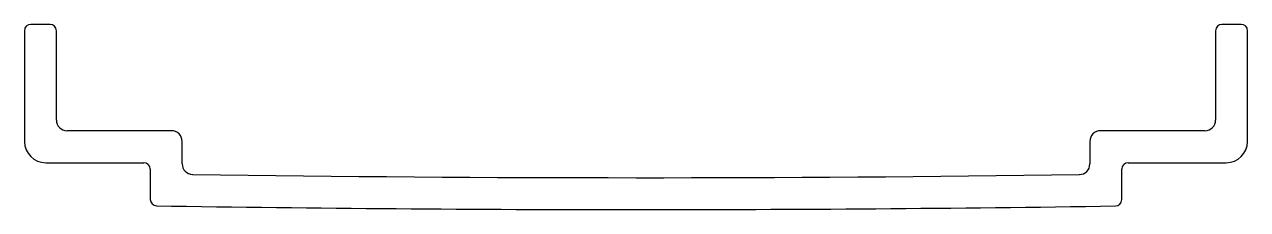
# Model space of a CAD drawing. Extents: x 2909.9 to 2967.3, y 987.3 to 996.
import ezdxf

# ---------------------------------------------------------------- set-up
doc = ezdxf.new("R2010")
doc.units = 0
doc.layers.get('0').update_dxf_attribs({"linetype": 'CONTINUOUS'})

msp = doc.modelspace()

# ---------------------------------------------------------------- linework, layer by layer
at = {"color": 0, "linetype": 'CONTINUOUS'}
for p, q in [((2909.936, 995.714), (2909.936, 990.514)), ((2911.136, 996.014), (2910.236, 996.014)), ((2911.436, 991.514), (2911.436, 995.714)), ((2965.826, 995.714), (2965.826, 991.514)), ((2967.026, 996.014), (2966.126, 996.014)), ((2967.326, 990.514), (2967.326, 995.714)), ((2916.836, 991.014), (2911.936, 991.014)), ((2965.326, 991.014), (2960.426, 991.014)), ((2917.336, 989.46), (2917.336, 990.514)), ((2959.926, 990.514), (2959.926, 989.455)), ((2910.936, 989.514), (2915.536, 989.514)), ((2961.726, 989.514), (2966.326, 989.514)), ((2915.836, 989.214), (2915.836, 987.785)), ((2961.426, 987.78), (2961.426, 989.214))]:
    msp.add_line(p, q, dxfattribs=at)
for centre, radius, start, end in [((2910.236, 995.714), 0.3, 90, 180), ((2911.136, 995.714), 0.3, 360, 90), ((2966.126, 995.714), 0.3, 90, 180), ((2967.026, 995.714), 0.3, 360, 90), ((2911.936, 991.514), 0.5, 180, 270), ((2965.326, 991.514), 0.5, 270, 0), ((2916.836, 990.514), 0.5, 0, 90), ((2960.426, 990.514), 0.5, 90, 180), ((2910.936, 990.514), 1, 180, 270), ((2966.326, 990.514), 1, 270, 0), ((2915.536, 989.214), 0.3, 0, 90), ((2917.836, 989.46), 0.5, 180, 269.17817), ((2959.426, 989.455), 0.5, 270.80823, 0), ((2961.726, 989.214), 0.3, 90, 180), ((2938.805, 2451.208), 1462.399, 269.178172, 270.808231), ((2916.136, 987.785), 0.3, 180, 269.11257), ((2961.126, 987.78), 0.3, 270.87385, 0), ((2938.805, 2451.208), 1463.899, 269.112569, 270.873849)]:
    msp.add_arc(centre, radius, start, end, dxfattribs=at)

doc.saveas('drawing.dxf')
